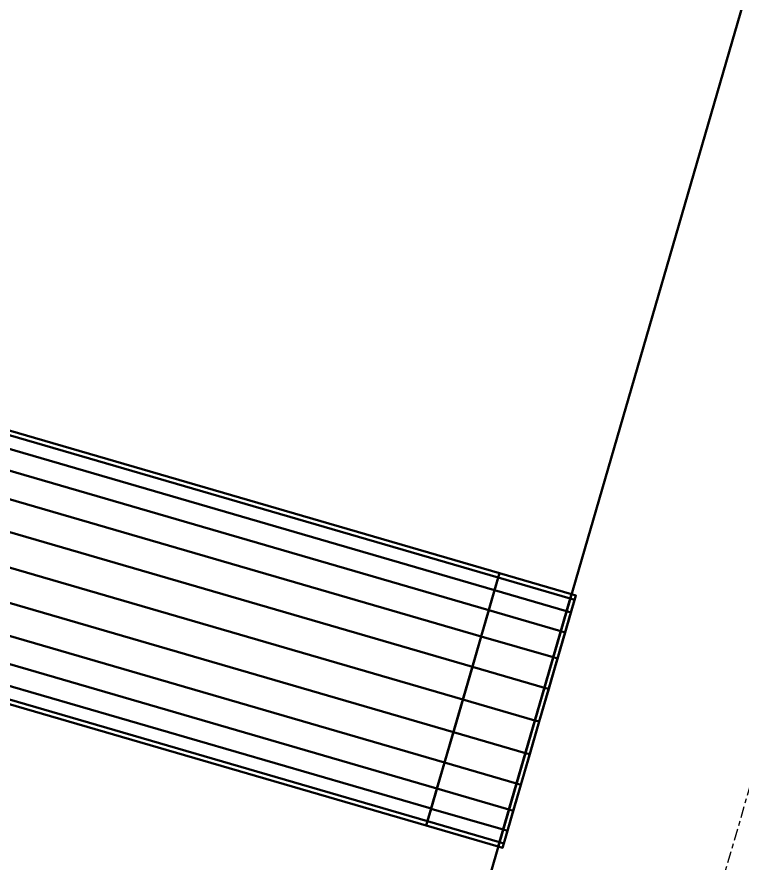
# Model space of a CAD drawing. Header units: inches. Extents: x -1654 to 1344, y -1538 to 36.
# Drawn here: x 230.07 to 268.73, y -536.55 to -491.46 of the extents above; entities that cross this region are included whole.
import ezdxf

# ---------------------------------------------------------------- set-up
doc = ezdxf.new("R2010")
doc.units = ezdxf.units.IN
doc.header["$MEASUREMENT"] = 0
doc.linetypes.add('Center', pattern=[1.25, 0.25, -0.1875, 0.625, -0.1875])
doc.layers.add('M-HVAC-DUCT', color=1, linetype='Center', lineweight=30)
doc.layers.add('M-HVAC-DUCT-SA', color=1, linetype='Continuous', lineweight=50)

# ---------------------------------------------------------------- blocks, each defined once
blk = doc.blocks.new('Round Takeoff - Standard-921876-_3D_')
at = {"layer": 'M-HVAC-DUCT', "color": 8, "linetype": 'Continuous', "lineweight": 50}
mesh = blk.add_polyface(dxfattribs=at)
corners = [(-0.24, 0, 7), (-0.24, 1.812, 6.761), (-0.24, 3.5, 6.062), (-0.24, 4.95, 4.95), (-0.24, 6.062, 3.5), (-0.24, 6.761, 1.812), (-0.24, 7), (-0.24, 6.761, -1.812), (-0.24, 6.062, -3.5), (-0.24, 4.95, -4.95), (-0.24, 3.5, -6.062), (-0.24, 1.812, -6.761), (-0.24, 0, -7), (-0.24, -1.812, -6.761), (-0.24, -3.5, -6.062), (-0.24, -4.95, -4.95), (-0.24, -6.062, -3.5), (-0.24, -6.761, -1.812), (-0.24, -7), (-0.24, -6.761, 1.812), (-0.24, -6.062, 3.5), (-0.24, -4.95, 4.95), (-0.24, -3.5, 6.062), (-0.24, -1.812, 6.761)]
mesh.append_faces([[corners[k] for k in face] for face in [(3, 6, 2)]], dxfattribs={"vtx0": -1, "vtx1": -1, "color": 8})
mesh.append_faces([[corners[k] for k in face] for face in [(17, 0, 12, 16)]], dxfattribs={"vtx0": -1, "vtx1": -1, "vtx2": -1, "color": 8})
mesh.append_faces([[corners[k] for k in face] for face in [(17, 21, 22)]], dxfattribs={"vtx0": -1, "vtx2": -1, "color": 8})
mesh.append_faces([[corners[k] for k in face] for face in [(12, 7, 8, 9)]], dxfattribs={"vtx0": -1, "vtx3": -1, "color": 8})
mesh.append_faces([[corners[k] for k in face] for face in [(15, 16, 14), (18, 19, 17)]], dxfattribs={"vtx1": -1, "color": 8})
mesh.append_faces([[corners[k] for k in face] for face in [(1, 2, 12, 0), (20, 21, 17, 19)]], dxfattribs={"vtx1": -1, "vtx2": -1, "color": 8})
mesh.append_faces([[corners[k] for k in face] for face in [(6, 7, 12, 2)]], dxfattribs={"vtx1": -1, "vtx2": -1, "vtx3": -1, "color": 8})
mesh.append_faces([[corners[k] for k in face] for face in [(10, 11, 12, 9), (4, 5, 6, 3)]], dxfattribs={"vtx2": -1, "color": 8})
mesh.append_faces([[corners[k] for k in face] for face in [(12, 13, 14, 16), (22, 23, 0, 17)]], dxfattribs={"vtx2": -1, "vtx3": -1, "color": 8})
mesh = blk.add_polyface(dxfattribs=at)
corners = [(-0.24, 7), (-0.24, 6.761, 1.812), (-0.24, 6.062, 3.5), (-0.24, 4.95, 4.95), (-0.24, 3.5, 6.062), (-0.24, 1.812, 6.761), (-0.24, 0, 7), (0, 0, 7), (0, 1.812, 6.761), (0, 3.5, 6.062), (0, 4.95, 4.95), (0, 6.062, 3.5), (0, 6.761, 1.812), (0, 7)]
mesh.append_faces([[corners[k] for k in face] for face in [(1, 12, 13, 0)]], dxfattribs={"vtx0": -1, "color": 8})
mesh.append_faces([[corners[k] for k in face] for face in [(5, 8, 9, 4), (10, 3, 4, 9), (2, 11, 12, 1), (11, 2, 3, 10)]], dxfattribs={"vtx0": -1, "vtx2": -1, "color": 8})
mesh.append_faces([[corners[k] for k in face] for face in [(6, 7, 8, 5)]], dxfattribs={"vtx2": -1, "color": 8})
mesh = blk.add_polyface(dxfattribs=at)
corners = [(-0.24, 0, -7), (-0.24, 1.812, -6.761), (-0.24, 3.5, -6.062), (-0.24, 4.95, -4.95), (-0.24, 6.062, -3.5), (-0.24, 6.761, -1.812), (-0.24, 7), (0, 7), (0, 6.761, -1.812), (0, 6.062, -3.5), (0, 4.95, -4.95), (0, 3.5, -6.062), (0, 1.812, -6.761), (0, 0, -7)]
mesh.append_faces([[corners[k] for k in face] for face in [(5, 8, 9, 4), (10, 3, 4, 9)]], dxfattribs={"vtx0": -1, "vtx2": -1, "color": 8})
mesh.append_faces([[corners[k] for k in face] for face in [(11, 12, 1, 2), (2, 3, 10, 11)]], dxfattribs={"vtx1": -1, "vtx3": -1, "color": 8})
mesh.append_faces([[corners[k] for k in face] for face in [(6, 7, 8, 5)]], dxfattribs={"vtx2": -1, "color": 8})
mesh.append_faces([[corners[k] for k in face] for face in [(12, 13, 0, 1)]], dxfattribs={"vtx3": -1, "color": 8})
mesh = blk.add_polyface(dxfattribs=at)
corners = [(4, 0, 7), (4, 1.812, 6.761), (4, 3.5, 6.062), (4, 4.95, 4.95), (4, 6.062, 3.5), (4, 6.761, 1.812), (4, 7), (0, 7), (0, 6.761, 1.812), (0, 6.062, 3.5), (0, 4.95, 4.95), (0, 3.5, 6.062), (0, 1.812, 6.761), (0, 0, 7)]
mesh.append_faces([[corners[k] for k in face] for face in [(0, 1, 12, 13)]], dxfattribs={"vtx1": -1, "color": 8})
mesh.append_faces([[corners[k] for k in face] for face in [(1, 2, 11, 12), (10, 11, 2, 3), (4, 5, 8, 9), (9, 10, 3, 4)]], dxfattribs={"vtx1": -1, "vtx3": -1, "color": 8})
mesh.append_faces([[corners[k] for k in face] for face in [(5, 6, 7, 8)]], dxfattribs={"vtx3": -1, "color": 8})
mesh = blk.add_polyface(dxfattribs=at)
corners = [(4, 7), (4, 6.761, -1.812), (4, 6.062, -3.5), (4, 4.95, -4.95), (4, 3.5, -6.062), (4, 1.812, -6.761), (4, 0, -7), (0, 0, -7), (0, 1.812, -6.761), (0, 3.5, -6.062), (0, 4.95, -4.95), (0, 6.062, -3.5), (0, 6.761, -1.812), (0, 7)]
mesh.append_faces([[corners[k] for k in face] for face in [(12, 1, 2, 11), (3, 10, 11, 2)]], dxfattribs={"vtx0": -1, "vtx2": -1, "color": 8})
mesh.append_faces([[corners[k] for k in face] for face in [(4, 5, 8, 9), (9, 10, 3, 4)]], dxfattribs={"vtx1": -1, "vtx3": -1, "color": 8})
mesh.append_faces([[corners[k] for k in face] for face in [(13, 0, 1, 12)]], dxfattribs={"vtx2": -1, "color": 8})
mesh.append_faces([[corners[k] for k in face] for face in [(5, 6, 7, 8)]], dxfattribs={"vtx3": -1, "color": 8})
mesh = blk.add_polyface(dxfattribs=at)
corners = [(4, 0, 7), (4, -1.812, 6.761), (4, -3.5, 6.062), (4, -4.95, 4.95), (4, -6.062, 3.5), (4, -6.761, 1.812), (4, -7), (4, -6.761, -1.812), (4, -6.062, -3.5), (4, -4.95, -4.95), (4, -3.5, -6.062), (4, -1.812, -6.761), (4, 0, -7), (4, 1.812, -6.761), (4, 3.5, -6.062), (4, 4.95, -4.95), (4, 6.062, -3.5), (4, 6.761, -1.812), (4, 7), (4, 6.761, 1.812), (4, 6.062, 3.5), (4, 4.95, 4.95), (4, 3.5, 6.062), (4, 1.812, 6.761)]
mesh.append_faces([[corners[k] for k in face] for face in [(10, 8, 9), (6, 3, 4, 5), (1, 23, 0)]], dxfattribs={"vtx0": -1, "color": 8})
mesh.append_faces([[corners[k] for k in face] for face in [(6, 23, 1, 2)]], dxfattribs={"vtx0": -1, "vtx1": -1, "vtx3": -1, "color": 8})
mesh.append_faces([[corners[k] for k in face] for face in [(17, 21, 22)]], dxfattribs={"vtx0": -1, "vtx2": -1, "color": 8})
mesh.append_faces([[corners[k] for k in face] for face in [(11, 16, 17, 22), (6, 10, 11, 23)]], dxfattribs={"vtx0": -1, "vtx2": -1, "vtx3": -1, "color": 8})
mesh.append_faces([[corners[k] for k in face] for face in [(17, 19, 20, 21)]], dxfattribs={"vtx0": -1, "vtx3": -1, "color": 8})
mesh.append_faces([[corners[k] for k in face] for face in [(15, 16, 11, 14), (22, 23, 11), (2, 3, 6)]], dxfattribs={"vtx1": -1, "vtx2": -1, "color": 8})
mesh.append_faces([[corners[k] for k in face] for face in [(17, 18, 19)]], dxfattribs={"vtx2": -1, "color": 8})
mesh.append_faces([[corners[k] for k in face] for face in [(6, 7, 8, 10)]], dxfattribs={"vtx2": -1, "vtx3": -1, "color": 8})
mesh.append_faces([[corners[k] for k in face] for face in [(11, 12, 13, 14)]], dxfattribs={"vtx3": -1, "color": 8})
mesh = blk.add_polyface(dxfattribs=at)
corners = [(-0.24, -7), (-0.24, -6.761, -1.812), (-0.24, -6.062, -3.5), (-0.24, -4.95, -4.95), (-0.24, -3.5, -6.062), (-0.24, -1.812, -6.761), (-0.24, 0, -7), (0, 0, -7), (0, -1.812, -6.761), (0, -3.5, -6.062), (0, -4.95, -4.95), (0, -6.062, -3.5), (0, -6.761, -1.812), (0, -7)]
mesh.append_faces([[corners[k] for k in face] for face in [(5, 8, 9, 4), (10, 3, 4, 9), (2, 11, 12, 1), (11, 2, 3, 10)]], dxfattribs={"vtx0": -1, "vtx2": -1, "color": 8})
mesh.append_faces([[corners[k] for k in face] for face in [(6, 7, 8, 5)]], dxfattribs={"vtx2": -1, "color": 8})
mesh.append_faces([[corners[k] for k in face] for face in [(12, 13, 0, 1)]], dxfattribs={"vtx3": -1, "color": 8})
mesh = blk.add_polyface(dxfattribs=at)
corners = [(-0.24, 0, 7), (-0.24, -1.812, 6.761), (-0.24, -3.5, 6.062), (-0.24, -4.95, 4.95), (-0.24, -6.062, 3.5), (-0.24, -6.761, 1.812), (-0.24, -7), (0, -7), (0, -6.761, 1.812), (0, -6.062, 3.5), (0, -4.95, 4.95), (0, -3.5, 6.062), (0, -1.812, 6.761), (0, 0, 7)]
mesh.append_faces([[corners[k] for k in face] for face in [(1, 12, 13, 0)]], dxfattribs={"vtx0": -1, "color": 8})
mesh.append_faces([[corners[k] for k in face] for face in [(5, 8, 9, 4), (10, 3, 4, 9), (2, 11, 12, 1), (11, 2, 3, 10)]], dxfattribs={"vtx0": -1, "vtx2": -1, "color": 8})
mesh.append_faces([[corners[k] for k in face] for face in [(6, 7, 8, 5)]], dxfattribs={"vtx2": -1, "color": 8})
mesh = blk.add_polyface(dxfattribs=at)
corners = [(4, 0, -7), (4, -1.812, -6.761), (4, -3.5, -6.062), (4, -4.95, -4.95), (4, -6.062, -3.5), (4, -6.761, -1.812), (4, -7), (0, -7), (0, -6.761, -1.812), (0, -6.062, -3.5), (0, -4.95, -4.95), (0, -3.5, -6.062), (0, -1.812, -6.761), (0, 0, -7)]
mesh.append_faces([[corners[k] for k in face] for face in [(12, 1, 2, 11)]], dxfattribs={"vtx0": -1, "vtx2": -1, "color": 8})
mesh.append_faces([[corners[k] for k in face] for face in [(10, 11, 2, 3), (4, 5, 8, 9), (9, 10, 3, 4)]], dxfattribs={"vtx1": -1, "vtx3": -1, "color": 8})
mesh.append_faces([[corners[k] for k in face] for face in [(13, 0, 1, 12)]], dxfattribs={"vtx2": -1, "color": 8})
mesh.append_faces([[corners[k] for k in face] for face in [(5, 6, 7, 8)]], dxfattribs={"vtx3": -1, "color": 8})
mesh = blk.add_polyface(dxfattribs=at)
corners = [(4, -7), (4, -6.761, 1.812), (4, -6.062, 3.5), (4, -4.95, 4.95), (4, -3.5, 6.062), (4, -1.812, 6.761), (4, 0, 7), (0, 0, 7), (0, -1.812, 6.761), (0, -3.5, 6.062), (0, -4.95, 4.95), (0, -6.062, 3.5), (0, -6.761, 1.812), (0, -7)]
mesh.append_faces([[corners[k] for k in face] for face in [(1, 2, 11, 12), (10, 11, 2, 3), (4, 5, 8, 9), (9, 10, 3, 4)]], dxfattribs={"vtx1": -1, "vtx3": -1, "color": 8})
mesh.append_faces([[corners[k] for k in face] for face in [(13, 0, 1, 12)]], dxfattribs={"vtx2": -1, "color": 8})
mesh.append_faces([[corners[k] for k in face] for face in [(5, 6, 7, 8)]], dxfattribs={"vtx3": -1, "color": 8})

msp = doc.modelspace()

# ---------------------------------------------------------------- linework, layer by layer
at = {"layer": 'M-HVAC-DUCT', "color": 5}
for p, q in [((265.416, -545.353, 1314), (286.632, -472.375, 1314)), ((253.847, -527.832, 1314), (214.323, -516.342, 1314)), ((253.847, -527.832, 1314), (214.323, -516.342, 1314)), ((257.688, -528.949, 1314), (253.847, -527.832, 1314)), ((257.688, -528.949, 1314), (257.919, -529.016, 1314))]:
    msp.add_line(p, q, dxfattribs=at)

# ---------------------------------------------------------------- block references
at = {"layer": 'M-HVAC-DUCT-SA', "color": 8, "extrusion": (0, 0, -1), "rotation": 16.20986871591659}
msp.add_blockref('Round Takeoff - Standard-921876-_3D_', (-257.688, -528.949, -1314), dxfattribs=at)

# ---------------------------------------------------------------- meshes
at = {"layer": 'M-HVAC-DUCT-SA', "color": 8}
mesh = msp.add_polyface(dxfattribs=at)
corners = [(276.939, -548.703, 1305), (253.893, -542.003, 1305), (275.109, -469.025, 1305), (298.155, -475.724, 1305)]
mesh.append_faces([[corners[k] for k in face] for face in [(3, 0, 1, 2)]], dxfattribs={"color": 8})
mesh = msp.add_polyface(dxfattribs=at)
corners = [(253.893, -542.003, 1323), (276.939, -548.703, 1323), (298.155, -475.724, 1323), (275.109, -469.025, 1323)]
mesh.append_faces([[corners[k] for k in face] for face in [(0, 1, 2, 3)]], dxfattribs={"color": 8})
mesh = msp.add_polyface(dxfattribs=at)
corners = [(253.893, -542.003, 1305), (253.893, -542.003, 1323), (275.109, -469.025, 1323), (275.109, -469.025, 1305)]
mesh.append_faces([[corners[k] for k in face] for face in [(0, 1, 2, 3)]], dxfattribs={"color": 8})
mesh = msp.add_polyface(dxfattribs=at)
corners = [(253.847, -527.832, 1321), (254.353, -526.092, 1320.761), (254.824, -524.471, 1320.062), (255.229, -523.079, 1318.95), (255.539, -522.011, 1317.5), (255.735, -521.339, 1315.812), (255.801, -521.11, 1314), (216.277, -509.62, 1314), (216.21, -509.849, 1315.812), (216.015, -510.521, 1317.5), (215.704, -511.589, 1318.95), (215.3, -512.981, 1320.062), (214.828, -514.602, 1320.761), (214.323, -516.342, 1321)]
mesh.append_faces([[corners[k] for k in face] for face in [(8, 9, 4, 5), (3, 4, 9, 10), (11, 12, 1, 2), (2, 3, 10, 11)]], dxfattribs={"vtx1": -1, "vtx3": -1, "color": 8})
mesh.append_faces([[corners[k] for k in face] for face in [(6, 7, 8, 5)]], dxfattribs={"vtx2": -1, "color": 8})
mesh.append_faces([[corners[k] for k in face] for face in [(12, 13, 0, 1)]], dxfattribs={"vtx3": -1, "color": 8})
mesh = msp.add_polyface(dxfattribs=at)
corners = [(255.801, -521.11, 1314), (255.735, -521.339, 1312.188), (255.539, -522.011, 1310.5), (255.229, -523.079, 1309.05), (254.824, -524.471, 1307.938), (254.353, -526.092, 1307.239), (253.847, -527.832, 1307), (214.323, -516.342, 1307), (214.828, -514.602, 1307.239), (215.3, -512.981, 1307.938), (215.704, -511.589, 1309.05), (216.015, -510.521, 1310.5), (216.21, -509.849, 1312.188), (216.277, -509.62, 1314)]
mesh.append_faces([[corners[k] for k in face] for face in [(7, 8, 5, 6)]], dxfattribs={"vtx1": -1, "color": 8})
mesh.append_faces([[corners[k] for k in face] for face in [(8, 9, 4, 5), (3, 4, 9, 10), (11, 12, 1, 2), (2, 3, 10, 11)]], dxfattribs={"vtx1": -1, "vtx3": -1, "color": 8})
mesh.append_faces([[corners[k] for k in face] for face in [(12, 13, 0, 1)]], dxfattribs={"vtx3": -1, "color": 8})
mesh = msp.add_polyface(dxfattribs=at)
corners = [(251.893, -534.554, 1314), (251.96, -534.325, 1315.812), (252.155, -533.653, 1317.5), (252.465, -532.585, 1318.95), (252.87, -531.193, 1320.062), (253.341, -529.572, 1320.761), (253.847, -527.832, 1321), (214.323, -516.342, 1321), (213.817, -518.081, 1320.761), (213.346, -519.703, 1320.062), (212.941, -521.095, 1318.95), (212.63, -522.163, 1317.5), (212.435, -522.834, 1315.812), (212.369, -523.064, 1314)]
mesh.append_faces([[corners[k] for k in face] for face in [(7, 8, 5, 6)]], dxfattribs={"vtx1": -1, "color": 8})
mesh.append_faces([[corners[k] for k in face] for face in [(8, 9, 4, 5), (3, 4, 9, 10), (11, 12, 1, 2), (2, 3, 10, 11)]], dxfattribs={"vtx1": -1, "vtx3": -1, "color": 8})
mesh.append_faces([[corners[k] for k in face] for face in [(12, 13, 0, 1)]], dxfattribs={"vtx3": -1, "color": 8})
mesh = msp.add_polyface(dxfattribs=at)
corners = [(253.847, -527.832, 1307), (253.341, -529.572, 1307.239), (252.87, -531.193, 1307.938), (252.465, -532.585, 1309.05), (252.155, -533.653, 1310.5), (251.96, -534.325, 1312.188), (251.893, -534.554, 1314), (212.369, -523.064, 1314), (212.435, -522.834, 1312.188), (212.63, -522.163, 1310.5), (212.941, -521.095, 1309.05), (213.346, -519.703, 1307.938), (213.817, -518.081, 1307.239), (214.323, -516.342, 1307)]
mesh.append_faces([[corners[k] for k in face] for face in [(7, 8, 5, 6)]], dxfattribs={"vtx1": -1, "color": 8})
mesh.append_faces([[corners[k] for k in face] for face in [(8, 9, 4, 5), (3, 4, 9, 10), (11, 12, 1, 2), (2, 3, 10, 11)]], dxfattribs={"vtx1": -1, "vtx3": -1, "color": 8})
mesh.append_faces([[corners[k] for k in face] for face in [(12, 13, 0, 1)]], dxfattribs={"vtx3": -1, "color": 8})
mesh = msp.add_polyface(dxfattribs=at)
corners = [(255.801, -521.11, 1314), (255.735, -521.339, 1315.812), (255.539, -522.011, 1317.5), (255.229, -523.079, 1318.95), (254.824, -524.471, 1320.062), (254.353, -526.092, 1320.761), (253.847, -527.832, 1321), (253.341, -529.572, 1320.761), (252.87, -531.193, 1320.062), (252.465, -532.585, 1318.95), (252.155, -533.653, 1317.5), (251.96, -534.325, 1315.812), (251.893, -534.554, 1314), (251.96, -534.325, 1312.188), (252.155, -533.653, 1310.5), (252.465, -532.585, 1309.05), (252.87, -531.193, 1307.938), (253.341, -529.572, 1307.239), (253.847, -527.832, 1307), (254.353, -526.092, 1307.239), (254.824, -524.471, 1307.938), (255.229, -523.079, 1309.05), (255.539, -522.011, 1310.5), (255.735, -521.339, 1312.188)]
mesh.append_faces([[corners[k] for k in face] for face in [(0, 20, 23)]], dxfattribs={"vtx0": -1, "vtx1": -1, "color": 8})
mesh.append_faces([[corners[k] for k in face] for face in [(4, 8, 20, 0), (16, 18, 8, 12)]], dxfattribs={"vtx0": -1, "vtx1": -1, "vtx2": -1, "vtx3": -1, "color": 8})
mesh.append_faces([[corners[k] for k in face] for face in [(13, 15, 16, 12), (8, 11, 12)]], dxfattribs={"vtx0": -1, "vtx2": -1, "color": 8})
mesh.append_faces([[corners[k] for k in face] for face in [(5, 6, 4), (14, 15, 13), (17, 18, 16)]], dxfattribs={"vtx1": -1, "color": 8})
mesh.append_faces([[corners[k] for k in face] for face in [(0, 1, 4)]], dxfattribs={"vtx1": -1, "vtx2": -1, "color": 8})
mesh.append_faces([[corners[k] for k in face] for face in [(21, 22, 23, 20), (9, 10, 11, 8)]], dxfattribs={"vtx2": -1, "color": 8})
mesh.append_faces([[corners[k] for k in face] for face in [(18, 19, 20, 8), (6, 7, 8, 4)]], dxfattribs={"vtx2": -1, "vtx3": -1, "color": 8})
mesh.append_faces([[corners[k] for k in face] for face in [(1, 2, 3, 4)]], dxfattribs={"vtx3": -1, "color": 8})
mesh = msp.add_polyface(dxfattribs=at)
corners = [(259.642, -522.227, 1314), (259.576, -522.456, 1312.188), (259.38, -523.128, 1310.5), (259.07, -524.196, 1309.05), (258.665, -525.588, 1307.938), (258.194, -527.209, 1307.239), (257.688, -528.949, 1307), (257.182, -530.688, 1307.239), (256.711, -532.31, 1307.938), (256.306, -533.702, 1309.05), (255.996, -534.77, 1310.5), (255.801, -535.441, 1312.188), (255.734, -535.67, 1314), (255.801, -535.441, 1315.812), (255.996, -534.77, 1317.5), (256.306, -533.702, 1318.95), (256.711, -532.31, 1320.062), (257.182, -530.688, 1320.761), (257.688, -528.949, 1321), (258.194, -527.209, 1320.761), (258.665, -525.588, 1320.062), (259.07, -524.196, 1318.95), (259.38, -523.128, 1317.5), (259.576, -522.456, 1315.812)]
mesh.append_faces([[corners[k] for k in face] for face in [(16, 14, 15), (21, 18, 19, 20), (3, 1, 2)]], dxfattribs={"vtx0": -1, "color": 8})
mesh.append_faces([[corners[k] for k in face] for face in [(21, 9, 12, 16), (4, 6, 9, 21)]], dxfattribs={"vtx0": -1, "vtx1": -1, "vtx2": -1, "vtx3": -1, "color": 8})
mesh.append_faces([[corners[k] for k in face] for face in [(16, 12, 13, 14)]], dxfattribs={"vtx0": -1, "vtx3": -1, "color": 8})
mesh.append_faces([[corners[k] for k in face] for face in [(5, 6, 4), (0, 1, 23)]], dxfattribs={"vtx1": -1, "color": 8})
mesh.append_faces([[corners[k] for k in face] for face in [(3, 4, 23, 1)]], dxfattribs={"vtx1": -1, "vtx2": -1, "vtx3": -1, "color": 8})
mesh.append_faces([[corners[k] for k in face] for face in [(7, 8, 9, 6)]], dxfattribs={"vtx2": -1, "color": 8})
mesh.append_faces([[corners[k] for k in face] for face in [(16, 17, 18, 21), (21, 22, 23, 4)]], dxfattribs={"vtx2": -1, "vtx3": -1, "color": 8})
mesh.append_faces([[corners[k] for k in face] for face in [(9, 10, 11, 12)]], dxfattribs={"vtx3": -1, "color": 8})
mesh = msp.add_polyface(dxfattribs=at)
corners = [(257.919, -529.016, 1307), (258.424, -527.276, 1307.239), (258.896, -525.655, 1307.938), (259.3, -524.263, 1309.05), (259.611, -523.195, 1310.5), (259.806, -522.523, 1312.188), (259.873, -522.294, 1314), (259.806, -522.523, 1315.812), (259.611, -523.195, 1317.5), (259.3, -524.263, 1318.95), (258.896, -525.655, 1320.062), (258.424, -527.276, 1320.761), (257.919, -529.016, 1321), (257.413, -530.755, 1320.761), (256.942, -532.377, 1320.062), (256.537, -533.769, 1318.95), (256.226, -534.837, 1317.5), (256.031, -535.508, 1315.812), (255.965, -535.737, 1314), (256.031, -535.508, 1312.188), (256.226, -534.837, 1310.5), (256.537, -533.769, 1309.05), (256.942, -532.377, 1307.938), (257.413, -530.755, 1307.239)]
mesh.append_faces([[corners[k] for k in face] for face in [(3, 6, 2)]], dxfattribs={"vtx0": -1, "vtx1": -1, "color": 8})
mesh.append_faces([[corners[k] for k in face] for face in [(17, 0, 12, 16)]], dxfattribs={"vtx0": -1, "vtx1": -1, "vtx2": -1, "color": 8})
mesh.append_faces([[corners[k] for k in face] for face in [(17, 21, 22)]], dxfattribs={"vtx0": -1, "vtx2": -1, "color": 8})
mesh.append_faces([[corners[k] for k in face] for face in [(12, 7, 8, 9)]], dxfattribs={"vtx0": -1, "vtx3": -1, "color": 8})
mesh.append_faces([[corners[k] for k in face] for face in [(15, 16, 14), (18, 19, 17)]], dxfattribs={"vtx1": -1, "color": 8})
mesh.append_faces([[corners[k] for k in face] for face in [(1, 2, 12, 0), (20, 21, 17, 19)]], dxfattribs={"vtx1": -1, "vtx2": -1, "color": 8})
mesh.append_faces([[corners[k] for k in face] for face in [(6, 7, 12, 2)]], dxfattribs={"vtx1": -1, "vtx2": -1, "vtx3": -1, "color": 8})
mesh.append_faces([[corners[k] for k in face] for face in [(10, 11, 12, 9), (4, 5, 6, 3)]], dxfattribs={"vtx2": -1, "color": 8})
mesh.append_faces([[corners[k] for k in face] for face in [(12, 13, 14, 16), (22, 23, 0, 17)]], dxfattribs={"vtx2": -1, "vtx3": -1, "color": 8})
mesh = msp.add_polyface(dxfattribs=at)
corners = [(259.873, -522.294, 1314), (259.806, -522.523, 1312.188), (259.611, -523.195, 1310.5), (259.3, -524.263, 1309.05), (258.896, -525.655, 1307.938), (258.424, -527.276, 1307.239), (257.919, -529.016, 1307), (257.688, -528.949, 1307), (258.194, -527.209, 1307.239), (258.665, -525.588, 1307.938), (259.07, -524.196, 1309.05), (259.38, -523.128, 1310.5), (259.576, -522.456, 1312.188), (259.642, -522.227, 1314)]
mesh.append_faces([[corners[k] for k in face] for face in [(1, 12, 13, 0)]], dxfattribs={"vtx0": -1, "color": 8})
mesh.append_faces([[corners[k] for k in face] for face in [(5, 8, 9, 4), (10, 3, 4, 9), (2, 11, 12, 1), (11, 2, 3, 10)]], dxfattribs={"vtx0": -1, "vtx2": -1, "color": 8})
mesh.append_faces([[corners[k] for k in face] for face in [(6, 7, 8, 5)]], dxfattribs={"vtx2": -1, "color": 8})
mesh = msp.add_polyface(dxfattribs=at)
corners = [(257.919, -529.016, 1321), (258.424, -527.276, 1320.761), (258.896, -525.655, 1320.062), (259.3, -524.263, 1318.95), (259.611, -523.195, 1317.5), (259.806, -522.523, 1315.812), (259.873, -522.294, 1314), (259.642, -522.227, 1314), (259.576, -522.456, 1315.812), (259.38, -523.128, 1317.5), (259.07, -524.196, 1318.95), (258.665, -525.588, 1320.062), (258.194, -527.209, 1320.761), (257.688, -528.949, 1321)]
mesh.append_faces([[corners[k] for k in face] for face in [(5, 8, 9, 4), (10, 3, 4, 9)]], dxfattribs={"vtx0": -1, "vtx2": -1, "color": 8})
mesh.append_faces([[corners[k] for k in face] for face in [(11, 12, 1, 2), (2, 3, 10, 11)]], dxfattribs={"vtx1": -1, "vtx3": -1, "color": 8})
mesh.append_faces([[corners[k] for k in face] for face in [(6, 7, 8, 5)]], dxfattribs={"vtx2": -1, "color": 8})
mesh.append_faces([[corners[k] for k in face] for face in [(12, 13, 0, 1)]], dxfattribs={"vtx3": -1, "color": 8})
mesh = msp.add_polyface(dxfattribs=at)
corners = [(255.965, -535.737, 1314), (256.031, -535.508, 1315.812), (256.226, -534.837, 1317.5), (256.537, -533.769, 1318.95), (256.942, -532.377, 1320.062), (257.413, -530.755, 1320.761), (257.919, -529.016, 1321), (257.688, -528.949, 1321), (257.182, -530.688, 1320.761), (256.711, -532.31, 1320.062), (256.306, -533.702, 1318.95), (255.996, -534.77, 1317.5), (255.801, -535.441, 1315.812), (255.734, -535.67, 1314)]
mesh.append_faces([[corners[k] for k in face] for face in [(5, 8, 9, 4), (10, 3, 4, 9), (2, 11, 12, 1), (11, 2, 3, 10)]], dxfattribs={"vtx0": -1, "vtx2": -1, "color": 8})
mesh.append_faces([[corners[k] for k in face] for face in [(6, 7, 8, 5)]], dxfattribs={"vtx2": -1, "color": 8})
mesh.append_faces([[corners[k] for k in face] for face in [(12, 13, 0, 1)]], dxfattribs={"vtx3": -1, "color": 8})
mesh = msp.add_polyface(dxfattribs=at)
corners = [(257.919, -529.016, 1307), (257.413, -530.755, 1307.239), (256.942, -532.377, 1307.938), (256.537, -533.769, 1309.05), (256.226, -534.837, 1310.5), (256.031, -535.508, 1312.188), (255.965, -535.737, 1314), (255.734, -535.67, 1314), (255.801, -535.441, 1312.188), (255.996, -534.77, 1310.5), (256.306, -533.702, 1309.05), (256.711, -532.31, 1307.938), (257.182, -530.688, 1307.239), (257.688, -528.949, 1307)]
mesh.append_faces([[corners[k] for k in face] for face in [(1, 12, 13, 0)]], dxfattribs={"vtx0": -1, "color": 8})
mesh.append_faces([[corners[k] for k in face] for face in [(5, 8, 9, 4), (10, 3, 4, 9), (2, 11, 12, 1), (11, 2, 3, 10)]], dxfattribs={"vtx0": -1, "vtx2": -1, "color": 8})
mesh.append_faces([[corners[k] for k in face] for face in [(6, 7, 8, 5)]], dxfattribs={"vtx2": -1, "color": 8})

doc.saveas('drawing.dxf')
